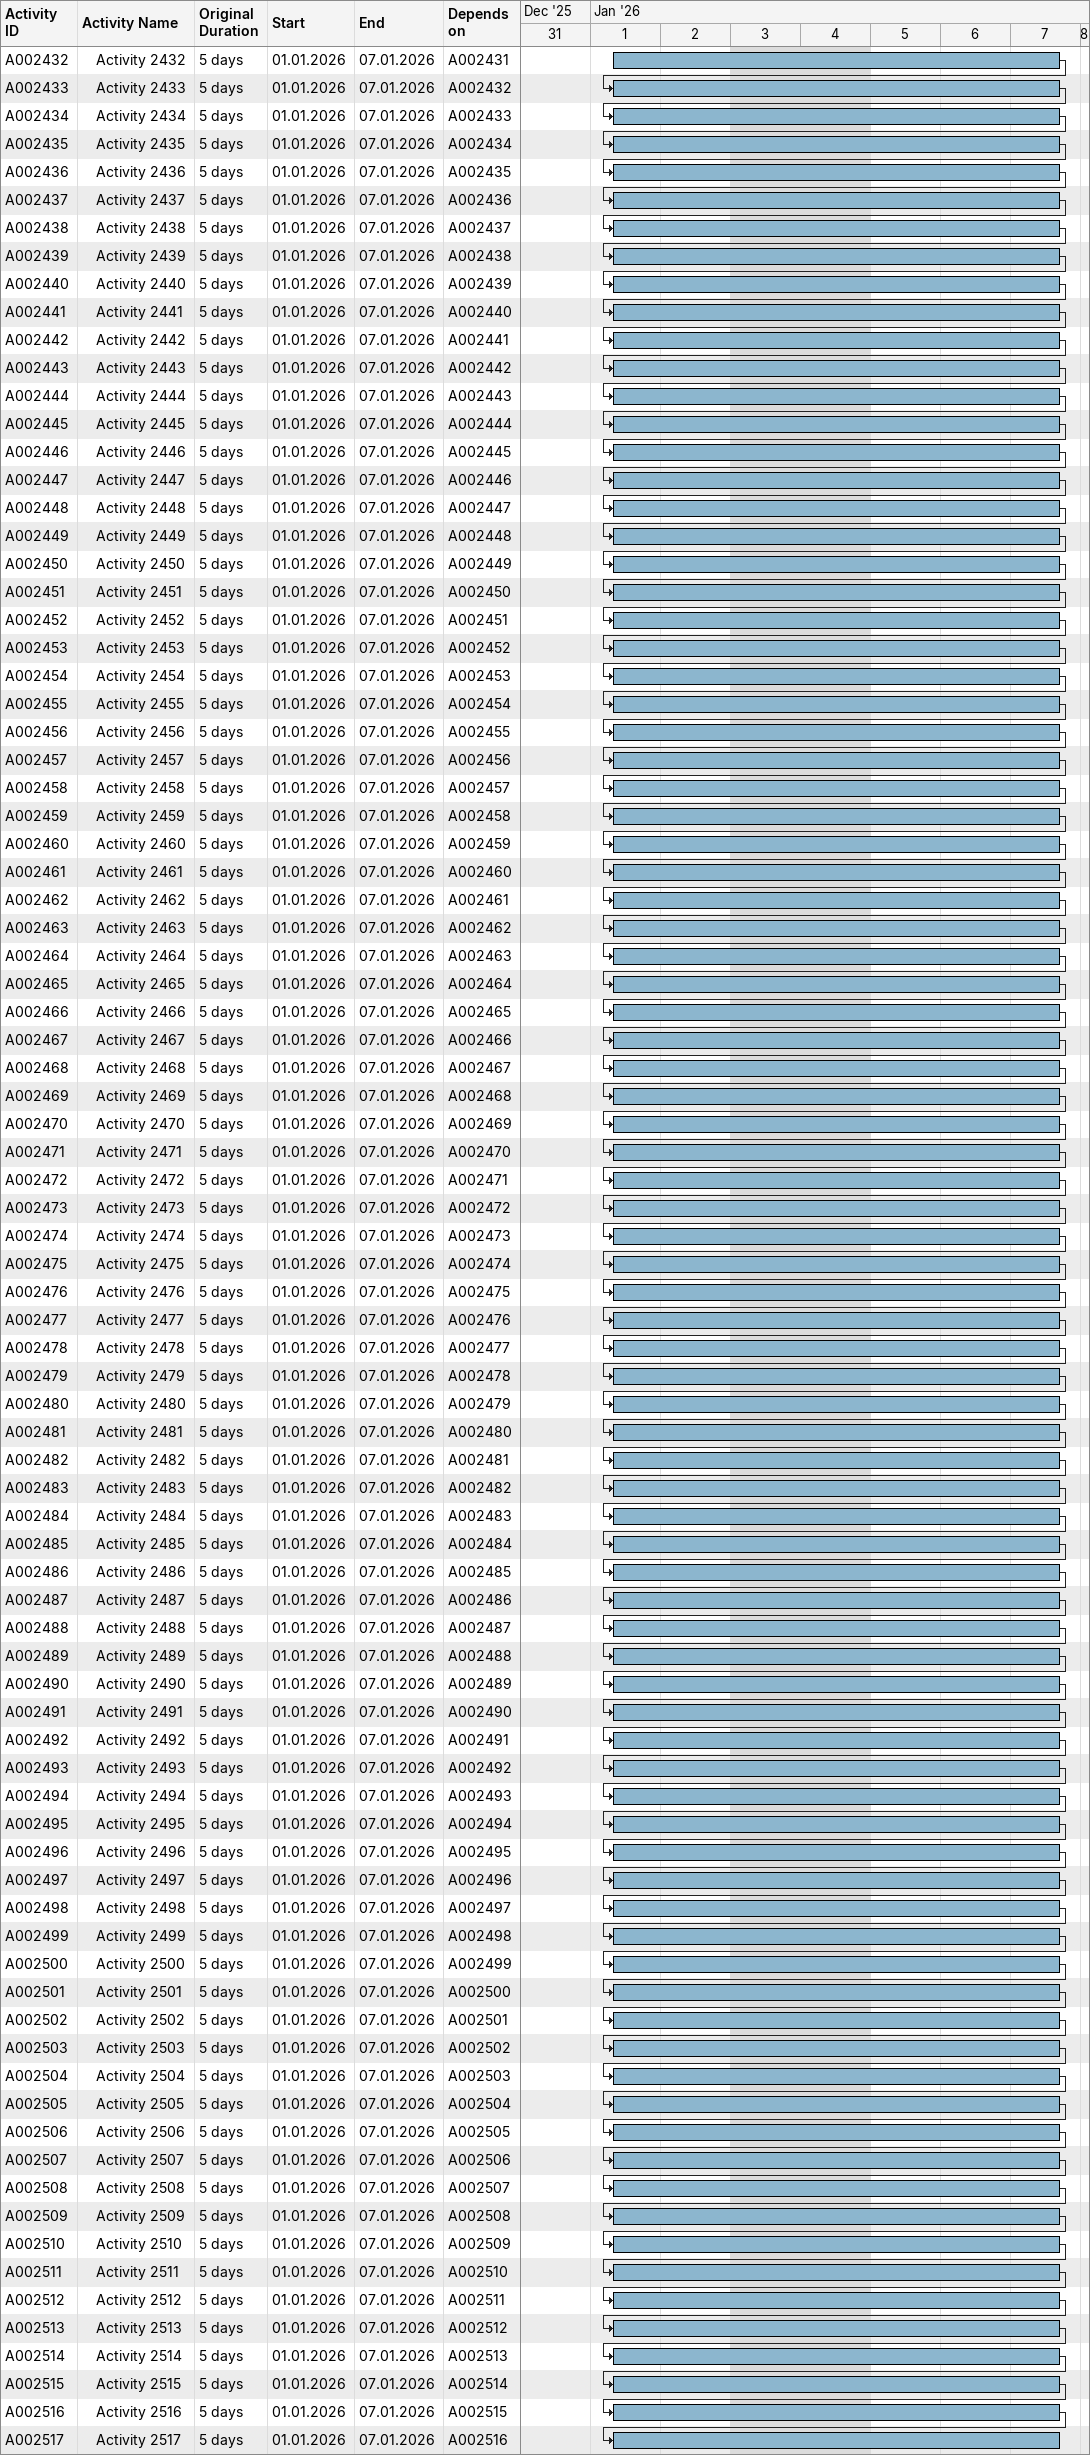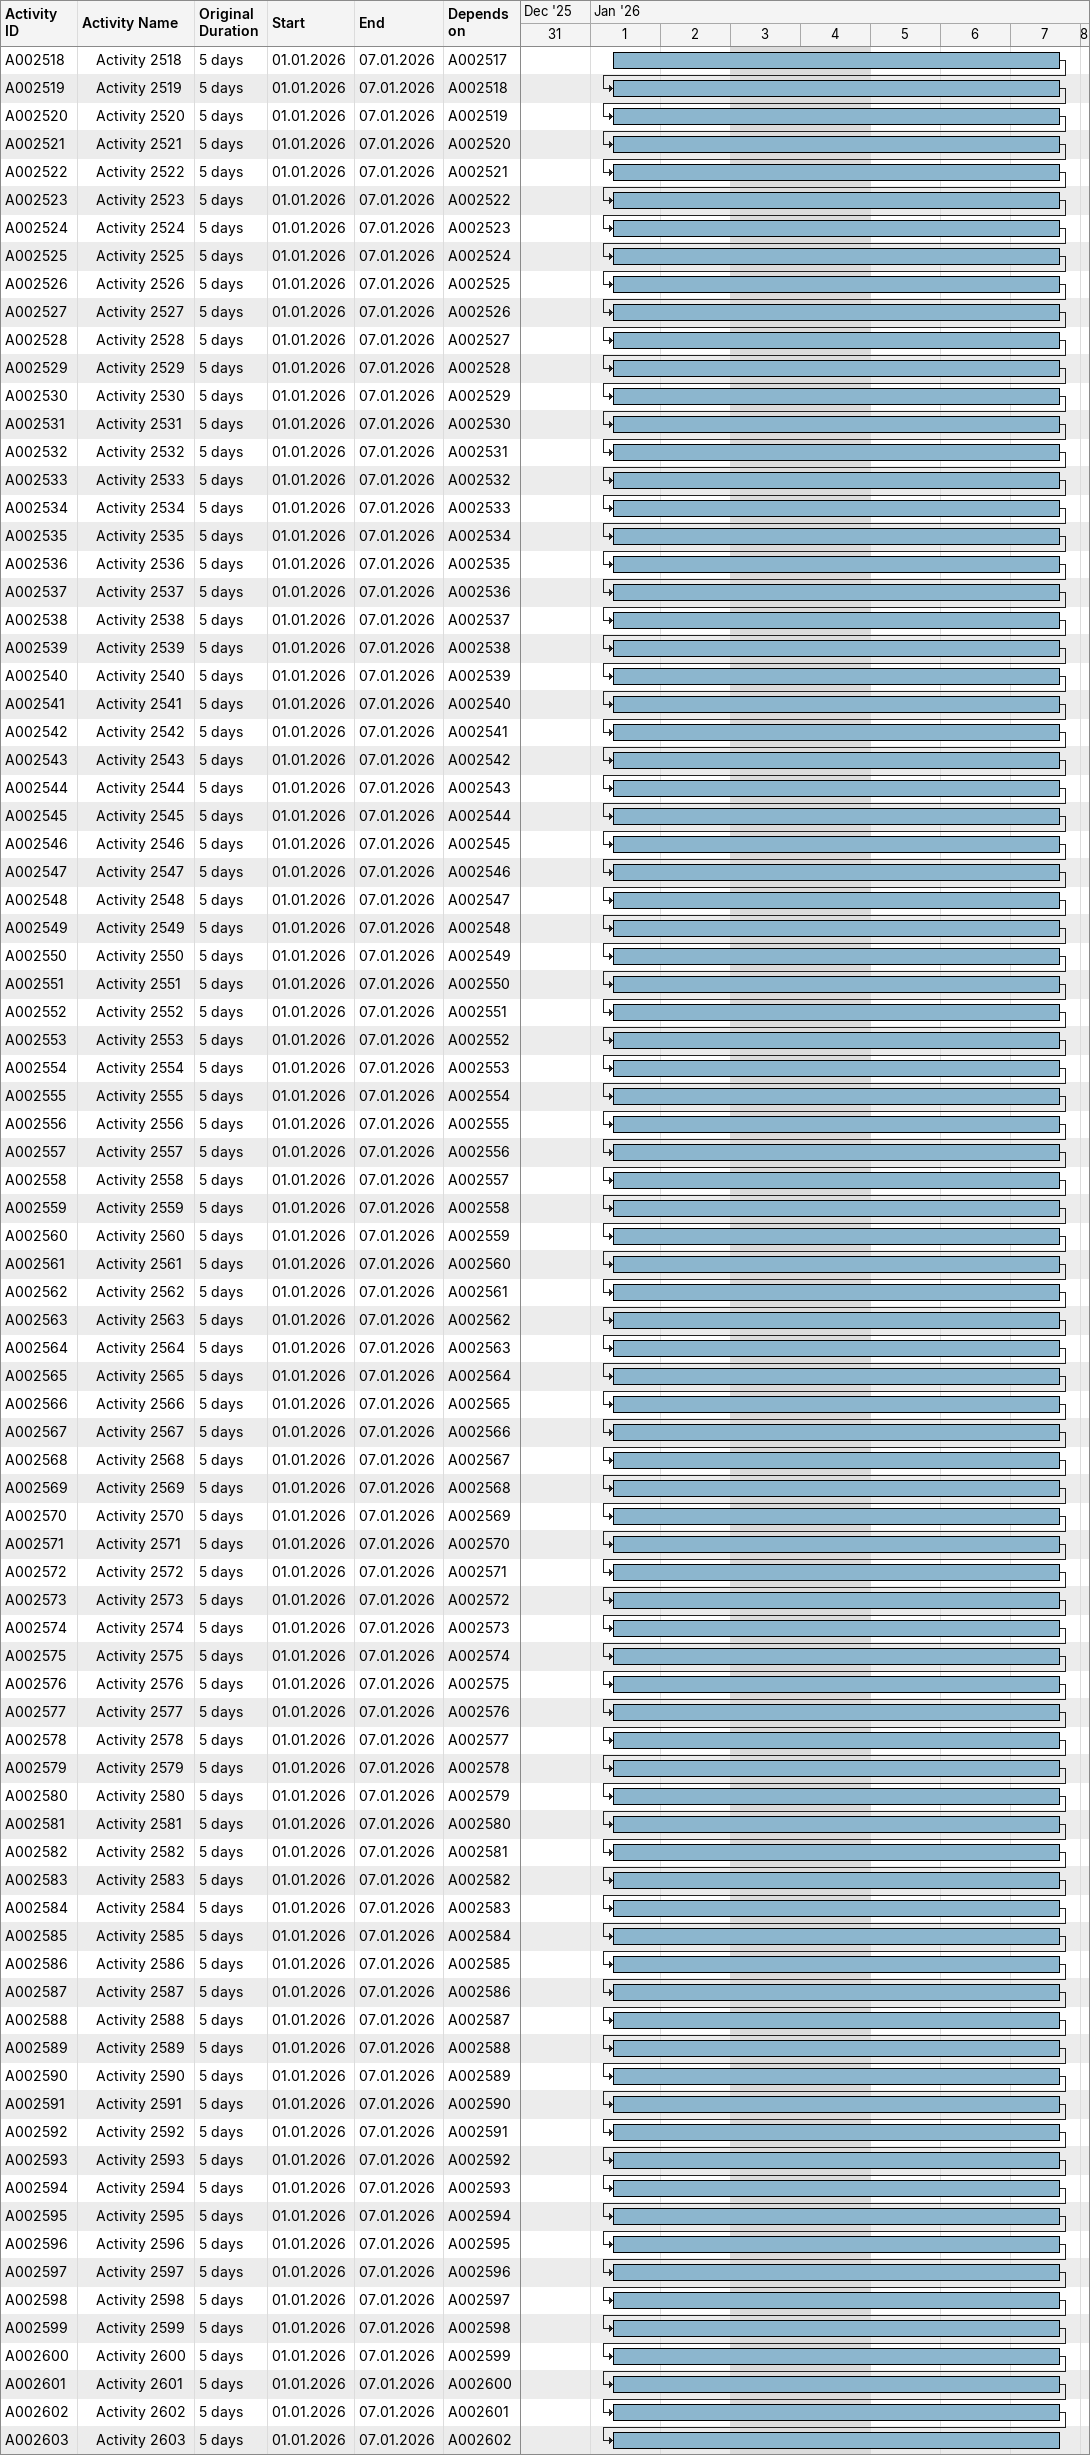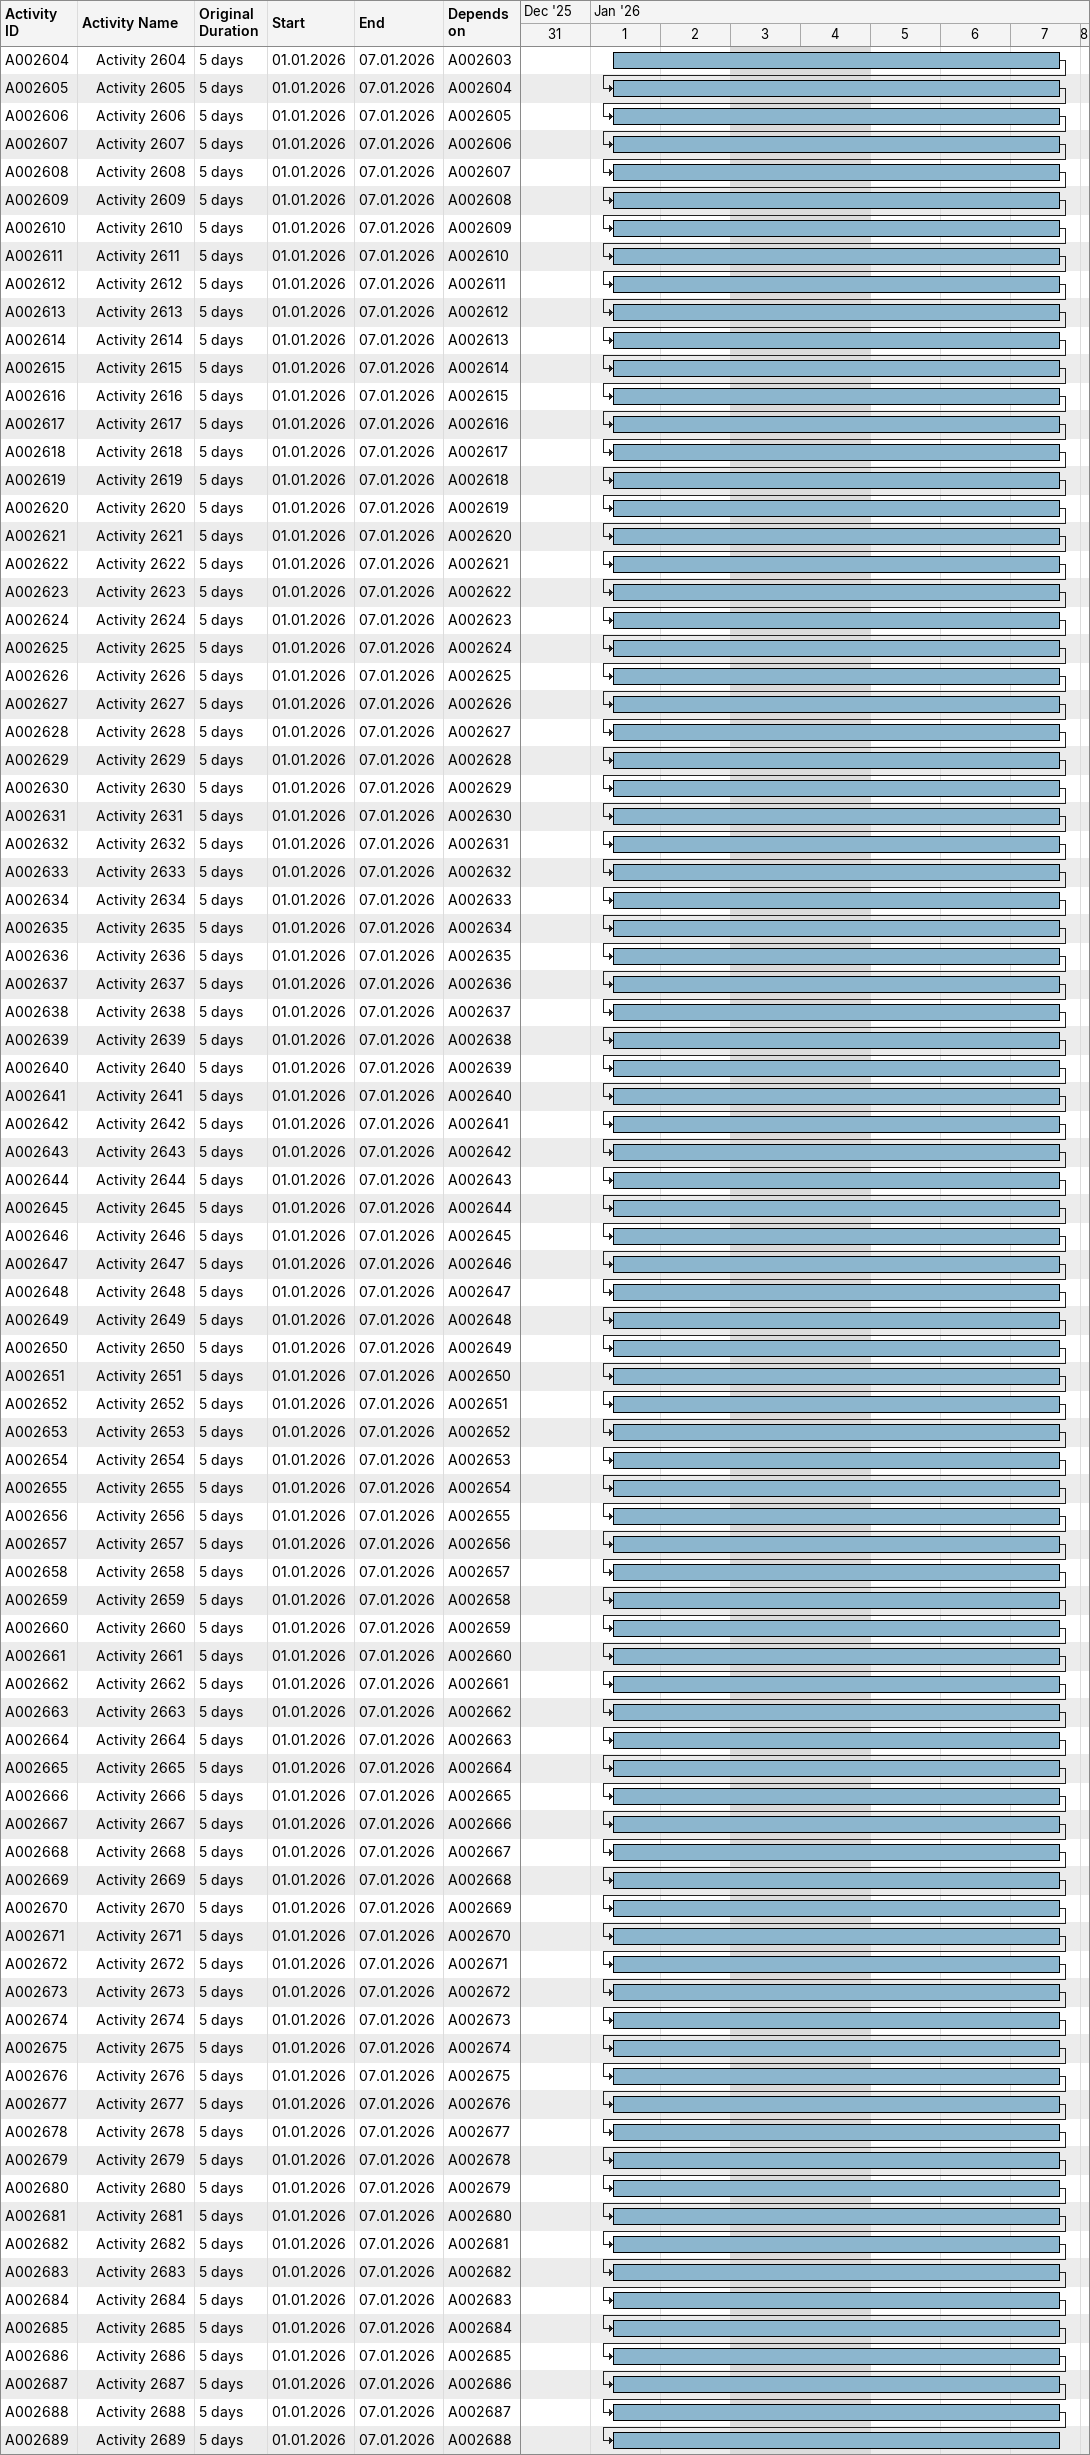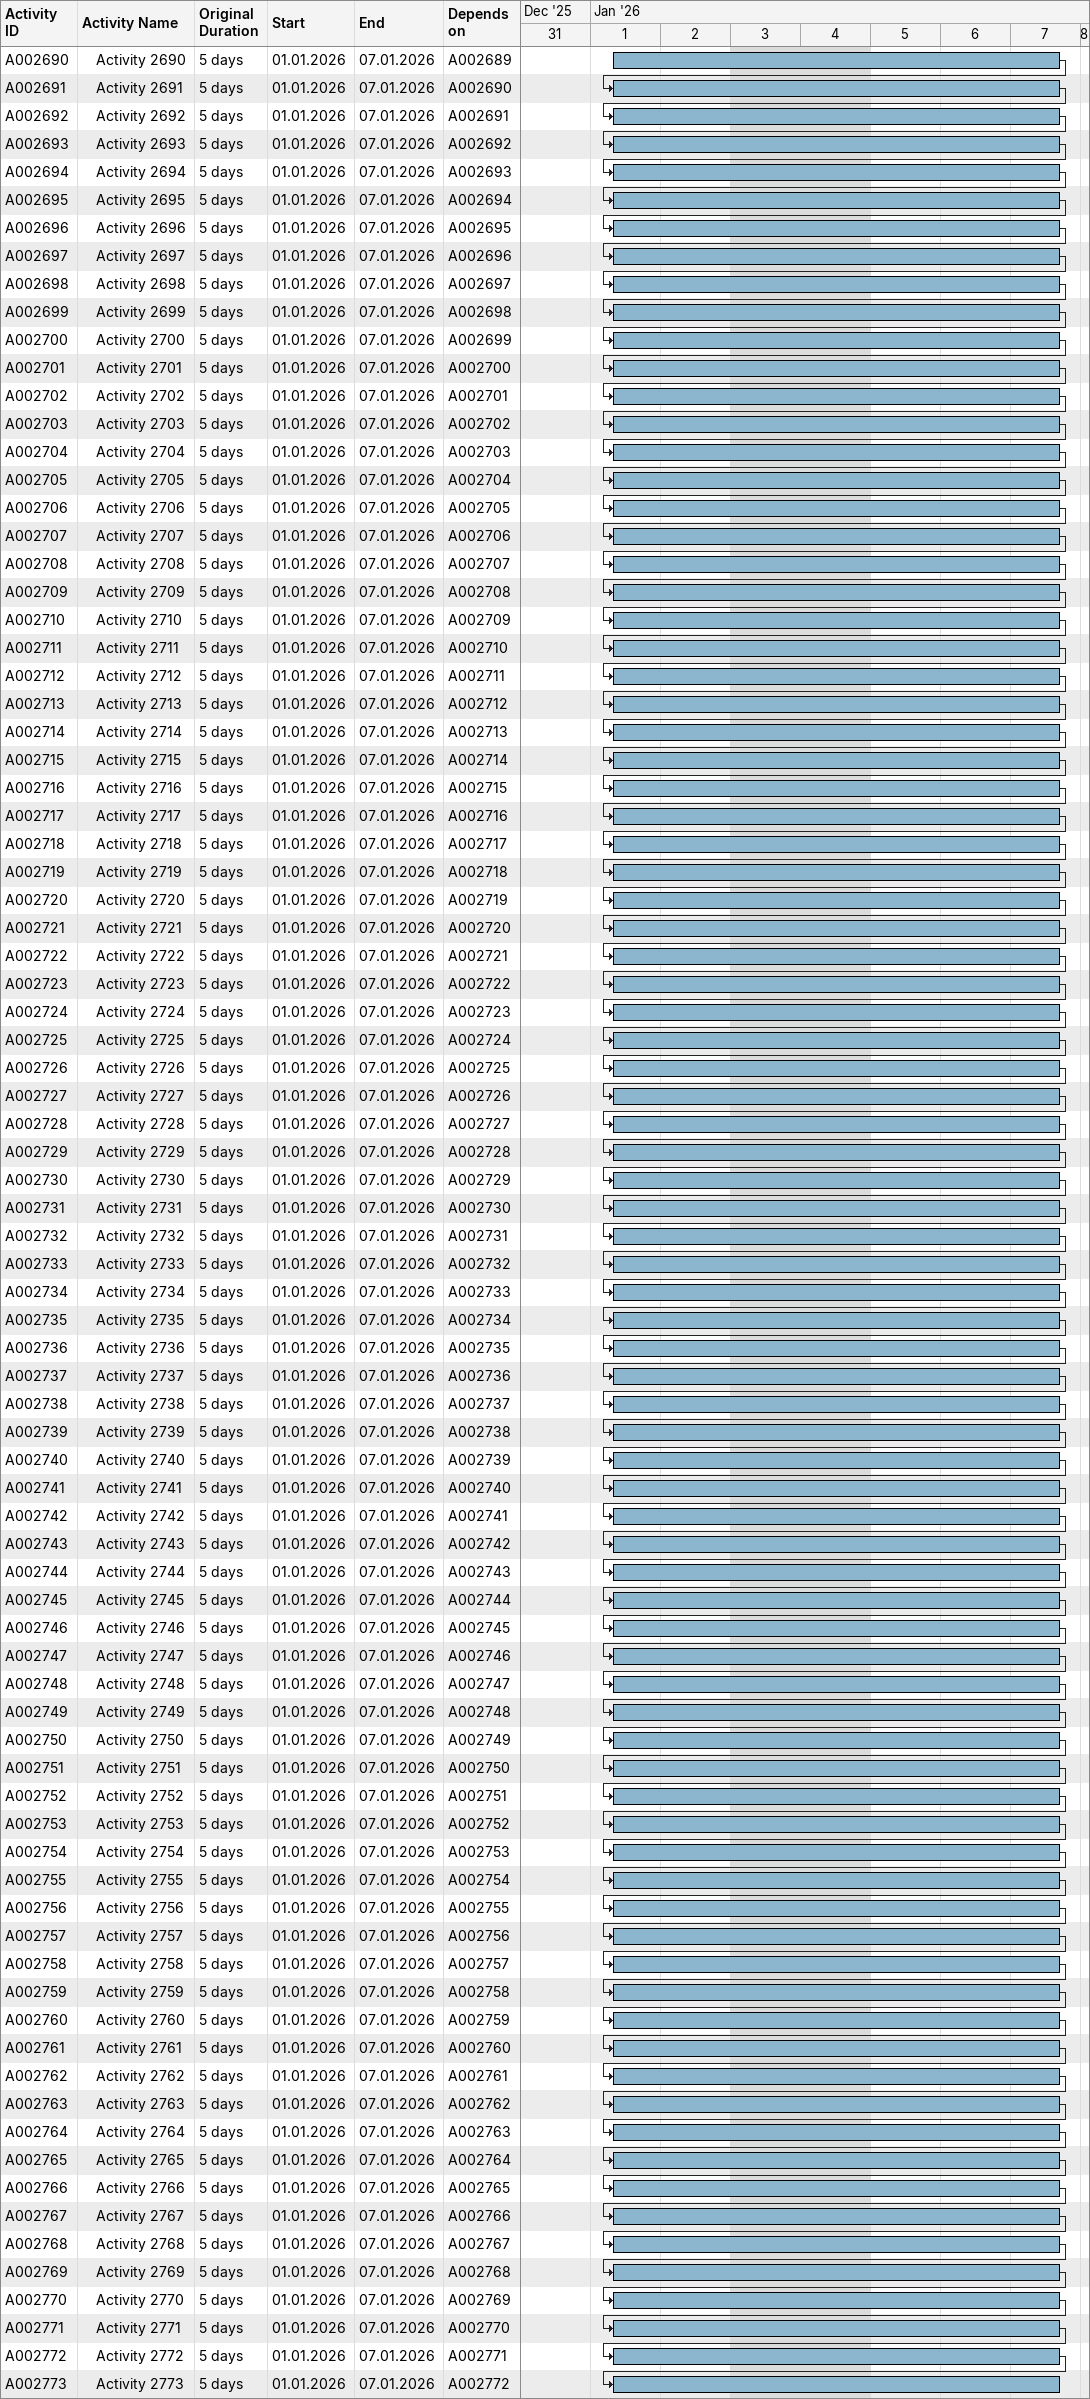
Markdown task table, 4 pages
| ID | Level | Task | Original duration | Start | Finish | Predecessors |
|---|---|---|---|---|---|---|
| A002432 | 2 | Activity 2432 | 5d | 2026-01-01 | 2026-01-07 | A002431 |
| A002433 | 2 | Activity 2433 | 5d | 2026-01-01 | 2026-01-07 | A002432 |
| A002434 | 2 | Activity 2434 | 5d | 2026-01-01 | 2026-01-07 | A002433 |
| A002435 | 2 | Activity 2435 | 5d | 2026-01-01 | 2026-01-07 | A002434 |
| A002436 | 2 | Activity 2436 | 5d | 2026-01-01 | 2026-01-07 | A002435 |
| A002437 | 2 | Activity 2437 | 5d | 2026-01-01 | 2026-01-07 | A002436 |
| A002438 | 2 | Activity 2438 | 5d | 2026-01-01 | 2026-01-07 | A002437 |
| A002439 | 2 | Activity 2439 | 5d | 2026-01-01 | 2026-01-07 | A002438 |
| A002440 | 2 | Activity 2440 | 5d | 2026-01-01 | 2026-01-07 | A002439 |
| A002441 | 2 | Activity 2441 | 5d | 2026-01-01 | 2026-01-07 | A002440 |
| A002442 | 2 | Activity 2442 | 5d | 2026-01-01 | 2026-01-07 | A002441 |
| A002443 | 2 | Activity 2443 | 5d | 2026-01-01 | 2026-01-07 | A002442 |
| A002444 | 2 | Activity 2444 | 5d | 2026-01-01 | 2026-01-07 | A002443 |
| A002445 | 2 | Activity 2445 | 5d | 2026-01-01 | 2026-01-07 | A002444 |
| A002446 | 2 | Activity 2446 | 5d | 2026-01-01 | 2026-01-07 | A002445 |
| A002447 | 2 | Activity 2447 | 5d | 2026-01-01 | 2026-01-07 | A002446 |
| A002448 | 2 | Activity 2448 | 5d | 2026-01-01 | 2026-01-07 | A002447 |
| A002449 | 2 | Activity 2449 | 5d | 2026-01-01 | 2026-01-07 | A002448 |
| A002450 | 2 | Activity 2450 | 5d | 2026-01-01 | 2026-01-07 | A002449 |
| A002451 | 2 | Activity 2451 | 5d | 2026-01-01 | 2026-01-07 | A002450 |
| A002452 | 2 | Activity 2452 | 5d | 2026-01-01 | 2026-01-07 | A002451 |
| A002453 | 2 | Activity 2453 | 5d | 2026-01-01 | 2026-01-07 | A002452 |
| A002454 | 2 | Activity 2454 | 5d | 2026-01-01 | 2026-01-07 | A002453 |
| A002455 | 2 | Activity 2455 | 5d | 2026-01-01 | 2026-01-07 | A002454 |
| A002456 | 2 | Activity 2456 | 5d | 2026-01-01 | 2026-01-07 | A002455 |
| A002457 | 2 | Activity 2457 | 5d | 2026-01-01 | 2026-01-07 | A002456 |
| A002458 | 2 | Activity 2458 | 5d | 2026-01-01 | 2026-01-07 | A002457 |
| A002459 | 2 | Activity 2459 | 5d | 2026-01-01 | 2026-01-07 | A002458 |
| A002460 | 2 | Activity 2460 | 5d | 2026-01-01 | 2026-01-07 | A002459 |
| A002461 | 2 | Activity 2461 | 5d | 2026-01-01 | 2026-01-07 | A002460 |
| A002462 | 2 | Activity 2462 | 5d | 2026-01-01 | 2026-01-07 | A002461 |
| A002463 | 2 | Activity 2463 | 5d | 2026-01-01 | 2026-01-07 | A002462 |
| A002464 | 2 | Activity 2464 | 5d | 2026-01-01 | 2026-01-07 | A002463 |
| A002465 | 2 | Activity 2465 | 5d | 2026-01-01 | 2026-01-07 | A002464 |
| A002466 | 2 | Activity 2466 | 5d | 2026-01-01 | 2026-01-07 | A002465 |
| A002467 | 2 | Activity 2467 | 5d | 2026-01-01 | 2026-01-07 | A002466 |
| A002468 | 2 | Activity 2468 | 5d | 2026-01-01 | 2026-01-07 | A002467 |
| A002469 | 2 | Activity 2469 | 5d | 2026-01-01 | 2026-01-07 | A002468 |
| A002470 | 2 | Activity 2470 | 5d | 2026-01-01 | 2026-01-07 | A002469 |
| A002471 | 2 | Activity 2471 | 5d | 2026-01-01 | 2026-01-07 | A002470 |
| A002472 | 2 | Activity 2472 | 5d | 2026-01-01 | 2026-01-07 | A002471 |
| A002473 | 2 | Activity 2473 | 5d | 2026-01-01 | 2026-01-07 | A002472 |
| A002474 | 2 | Activity 2474 | 5d | 2026-01-01 | 2026-01-07 | A002473 |
| A002475 | 2 | Activity 2475 | 5d | 2026-01-01 | 2026-01-07 | A002474 |
| A002476 | 2 | Activity 2476 | 5d | 2026-01-01 | 2026-01-07 | A002475 |
| A002477 | 2 | Activity 2477 | 5d | 2026-01-01 | 2026-01-07 | A002476 |
| A002478 | 2 | Activity 2478 | 5d | 2026-01-01 | 2026-01-07 | A002477 |
| A002479 | 2 | Activity 2479 | 5d | 2026-01-01 | 2026-01-07 | A002478 |
| A002480 | 2 | Activity 2480 | 5d | 2026-01-01 | 2026-01-07 | A002479 |
| A002481 | 2 | Activity 2481 | 5d | 2026-01-01 | 2026-01-07 | A002480 |
| A002482 | 2 | Activity 2482 | 5d | 2026-01-01 | 2026-01-07 | A002481 |
| A002483 | 2 | Activity 2483 | 5d | 2026-01-01 | 2026-01-07 | A002482 |
| A002484 | 2 | Activity 2484 | 5d | 2026-01-01 | 2026-01-07 | A002483 |
| A002485 | 2 | Activity 2485 | 5d | 2026-01-01 | 2026-01-07 | A002484 |
| A002486 | 2 | Activity 2486 | 5d | 2026-01-01 | 2026-01-07 | A002485 |
| A002487 | 2 | Activity 2487 | 5d | 2026-01-01 | 2026-01-07 | A002486 |
| A002488 | 2 | Activity 2488 | 5d | 2026-01-01 | 2026-01-07 | A002487 |
| A002489 | 2 | Activity 2489 | 5d | 2026-01-01 | 2026-01-07 | A002488 |
| A002490 | 2 | Activity 2490 | 5d | 2026-01-01 | 2026-01-07 | A002489 |
| A002491 | 2 | Activity 2491 | 5d | 2026-01-01 | 2026-01-07 | A002490 |
| A002492 | 2 | Activity 2492 | 5d | 2026-01-01 | 2026-01-07 | A002491 |
| A002493 | 2 | Activity 2493 | 5d | 2026-01-01 | 2026-01-07 | A002492 |
| A002494 | 2 | Activity 2494 | 5d | 2026-01-01 | 2026-01-07 | A002493 |
| A002495 | 2 | Activity 2495 | 5d | 2026-01-01 | 2026-01-07 | A002494 |
| A002496 | 2 | Activity 2496 | 5d | 2026-01-01 | 2026-01-07 | A002495 |
| A002497 | 2 | Activity 2497 | 5d | 2026-01-01 | 2026-01-07 | A002496 |
| A002498 | 2 | Activity 2498 | 5d | 2026-01-01 | 2026-01-07 | A002497 |
| A002499 | 2 | Activity 2499 | 5d | 2026-01-01 | 2026-01-07 | A002498 |
| A002500 | 2 | Activity 2500 | 5d | 2026-01-01 | 2026-01-07 | A002499 |
| A002501 | 2 | Activity 2501 | 5d | 2026-01-01 | 2026-01-07 | A002500 |
| A002502 | 2 | Activity 2502 | 5d | 2026-01-01 | 2026-01-07 | A002501 |
| A002503 | 2 | Activity 2503 | 5d | 2026-01-01 | 2026-01-07 | A002502 |
| A002504 | 2 | Activity 2504 | 5d | 2026-01-01 | 2026-01-07 | A002503 |
| A002505 | 2 | Activity 2505 | 5d | 2026-01-01 | 2026-01-07 | A002504 |
| A002506 | 2 | Activity 2506 | 5d | 2026-01-01 | 2026-01-07 | A002505 |
| A002507 | 2 | Activity 2507 | 5d | 2026-01-01 | 2026-01-07 | A002506 |
| A002508 | 2 | Activity 2508 | 5d | 2026-01-01 | 2026-01-07 | A002507 |
| A002509 | 2 | Activity 2509 | 5d | 2026-01-01 | 2026-01-07 | A002508 |
| A002510 | 2 | Activity 2510 | 5d | 2026-01-01 | 2026-01-07 | A002509 |
| A002511 | 2 | Activity 2511 | 5d | 2026-01-01 | 2026-01-07 | A002510 |
| A002512 | 2 | Activity 2512 | 5d | 2026-01-01 | 2026-01-07 | A002511 |
| A002513 | 2 | Activity 2513 | 5d | 2026-01-01 | 2026-01-07 | A002512 |
| A002514 | 2 | Activity 2514 | 5d | 2026-01-01 | 2026-01-07 | A002513 |
| A002515 | 2 | Activity 2515 | 5d | 2026-01-01 | 2026-01-07 | A002514 |
| A002516 | 2 | Activity 2516 | 5d | 2026-01-01 | 2026-01-07 | A002515 |
| A002517 | 2 | Activity 2517 | 5d | 2026-01-01 | 2026-01-07 | A002516 |
| A002518 | 2 | Activity 2518 | 5d | 2026-01-01 | 2026-01-07 | A002517 |
| A002519 | 2 | Activity 2519 | 5d | 2026-01-01 | 2026-01-07 | A002518 |
| A002520 | 2 | Activity 2520 | 5d | 2026-01-01 | 2026-01-07 | A002519 |
| A002521 | 2 | Activity 2521 | 5d | 2026-01-01 | 2026-01-07 | A002520 |
| A002522 | 2 | Activity 2522 | 5d | 2026-01-01 | 2026-01-07 | A002521 |
| A002523 | 2 | Activity 2523 | 5d | 2026-01-01 | 2026-01-07 | A002522 |
| A002524 | 2 | Activity 2524 | 5d | 2026-01-01 | 2026-01-07 | A002523 |
| A002525 | 2 | Activity 2525 | 5d | 2026-01-01 | 2026-01-07 | A002524 |
| A002526 | 2 | Activity 2526 | 5d | 2026-01-01 | 2026-01-07 | A002525 |
| A002527 | 2 | Activity 2527 | 5d | 2026-01-01 | 2026-01-07 | A002526 |
| A002528 | 2 | Activity 2528 | 5d | 2026-01-01 | 2026-01-07 | A002527 |
| A002529 | 2 | Activity 2529 | 5d | 2026-01-01 | 2026-01-07 | A002528 |
| A002530 | 2 | Activity 2530 | 5d | 2026-01-01 | 2026-01-07 | A002529 |
| A002531 | 2 | Activity 2531 | 5d | 2026-01-01 | 2026-01-07 | A002530 |
| A002532 | 2 | Activity 2532 | 5d | 2026-01-01 | 2026-01-07 | A002531 |
| A002533 | 2 | Activity 2533 | 5d | 2026-01-01 | 2026-01-07 | A002532 |
| A002534 | 2 | Activity 2534 | 5d | 2026-01-01 | 2026-01-07 | A002533 |
| A002535 | 2 | Activity 2535 | 5d | 2026-01-01 | 2026-01-07 | A002534 |
| A002536 | 2 | Activity 2536 | 5d | 2026-01-01 | 2026-01-07 | A002535 |
| A002537 | 2 | Activity 2537 | 5d | 2026-01-01 | 2026-01-07 | A002536 |
| A002538 | 2 | Activity 2538 | 5d | 2026-01-01 | 2026-01-07 | A002537 |
| A002539 | 2 | Activity 2539 | 5d | 2026-01-01 | 2026-01-07 | A002538 |
| A002540 | 2 | Activity 2540 | 5d | 2026-01-01 | 2026-01-07 | A002539 |
| A002541 | 2 | Activity 2541 | 5d | 2026-01-01 | 2026-01-07 | A002540 |
| A002542 | 2 | Activity 2542 | 5d | 2026-01-01 | 2026-01-07 | A002541 |
| A002543 | 2 | Activity 2543 | 5d | 2026-01-01 | 2026-01-07 | A002542 |
| A002544 | 2 | Activity 2544 | 5d | 2026-01-01 | 2026-01-07 | A002543 |
| A002545 | 2 | Activity 2545 | 5d | 2026-01-01 | 2026-01-07 | A002544 |
| A002546 | 2 | Activity 2546 | 5d | 2026-01-01 | 2026-01-07 | A002545 |
| A002547 | 2 | Activity 2547 | 5d | 2026-01-01 | 2026-01-07 | A002546 |
| A002548 | 2 | Activity 2548 | 5d | 2026-01-01 | 2026-01-07 | A002547 |
| A002549 | 2 | Activity 2549 | 5d | 2026-01-01 | 2026-01-07 | A002548 |
| A002550 | 2 | Activity 2550 | 5d | 2026-01-01 | 2026-01-07 | A002549 |
| A002551 | 2 | Activity 2551 | 5d | 2026-01-01 | 2026-01-07 | A002550 |
| A002552 | 2 | Activity 2552 | 5d | 2026-01-01 | 2026-01-07 | A002551 |
| A002553 | 2 | Activity 2553 | 5d | 2026-01-01 | 2026-01-07 | A002552 |
| A002554 | 2 | Activity 2554 | 5d | 2026-01-01 | 2026-01-07 | A002553 |
| A002555 | 2 | Activity 2555 | 5d | 2026-01-01 | 2026-01-07 | A002554 |
| A002556 | 2 | Activity 2556 | 5d | 2026-01-01 | 2026-01-07 | A002555 |
| A002557 | 2 | Activity 2557 | 5d | 2026-01-01 | 2026-01-07 | A002556 |
| A002558 | 2 | Activity 2558 | 5d | 2026-01-01 | 2026-01-07 | A002557 |
| A002559 | 2 | Activity 2559 | 5d | 2026-01-01 | 2026-01-07 | A002558 |
| A002560 | 2 | Activity 2560 | 5d | 2026-01-01 | 2026-01-07 | A002559 |
| A002561 | 2 | Activity 2561 | 5d | 2026-01-01 | 2026-01-07 | A002560 |
| A002562 | 2 | Activity 2562 | 5d | 2026-01-01 | 2026-01-07 | A002561 |
| A002563 | 2 | Activity 2563 | 5d | 2026-01-01 | 2026-01-07 | A002562 |
| A002564 | 2 | Activity 2564 | 5d | 2026-01-01 | 2026-01-07 | A002563 |
| A002565 | 2 | Activity 2565 | 5d | 2026-01-01 | 2026-01-07 | A002564 |
| A002566 | 2 | Activity 2566 | 5d | 2026-01-01 | 2026-01-07 | A002565 |
| A002567 | 2 | Activity 2567 | 5d | 2026-01-01 | 2026-01-07 | A002566 |
| A002568 | 2 | Activity 2568 | 5d | 2026-01-01 | 2026-01-07 | A002567 |
| A002569 | 2 | Activity 2569 | 5d | 2026-01-01 | 2026-01-07 | A002568 |
| A002570 | 2 | Activity 2570 | 5d | 2026-01-01 | 2026-01-07 | A002569 |
| A002571 | 2 | Activity 2571 | 5d | 2026-01-01 | 2026-01-07 | A002570 |
| A002572 | 2 | Activity 2572 | 5d | 2026-01-01 | 2026-01-07 | A002571 |
| A002573 | 2 | Activity 2573 | 5d | 2026-01-01 | 2026-01-07 | A002572 |
| A002574 | 2 | Activity 2574 | 5d | 2026-01-01 | 2026-01-07 | A002573 |
| A002575 | 2 | Activity 2575 | 5d | 2026-01-01 | 2026-01-07 | A002574 |
| A002576 | 2 | Activity 2576 | 5d | 2026-01-01 | 2026-01-07 | A002575 |
| A002577 | 2 | Activity 2577 | 5d | 2026-01-01 | 2026-01-07 | A002576 |
| A002578 | 2 | Activity 2578 | 5d | 2026-01-01 | 2026-01-07 | A002577 |
| A002579 | 2 | Activity 2579 | 5d | 2026-01-01 | 2026-01-07 | A002578 |
| A002580 | 2 | Activity 2580 | 5d | 2026-01-01 | 2026-01-07 | A002579 |
| A002581 | 2 | Activity 2581 | 5d | 2026-01-01 | 2026-01-07 | A002580 |
| A002582 | 2 | Activity 2582 | 5d | 2026-01-01 | 2026-01-07 | A002581 |
| A002583 | 2 | Activity 2583 | 5d | 2026-01-01 | 2026-01-07 | A002582 |
| A002584 | 2 | Activity 2584 | 5d | 2026-01-01 | 2026-01-07 | A002583 |
| A002585 | 2 | Activity 2585 | 5d | 2026-01-01 | 2026-01-07 | A002584 |
| A002586 | 2 | Activity 2586 | 5d | 2026-01-01 | 2026-01-07 | A002585 |
| A002587 | 2 | Activity 2587 | 5d | 2026-01-01 | 2026-01-07 | A002586 |
| A002588 | 2 | Activity 2588 | 5d | 2026-01-01 | 2026-01-07 | A002587 |
| A002589 | 2 | Activity 2589 | 5d | 2026-01-01 | 2026-01-07 | A002588 |
| A002590 | 2 | Activity 2590 | 5d | 2026-01-01 | 2026-01-07 | A002589 |
| A002591 | 2 | Activity 2591 | 5d | 2026-01-01 | 2026-01-07 | A002590 |
| A002592 | 2 | Activity 2592 | 5d | 2026-01-01 | 2026-01-07 | A002591 |
| A002593 | 2 | Activity 2593 | 5d | 2026-01-01 | 2026-01-07 | A002592 |
| A002594 | 2 | Activity 2594 | 5d | 2026-01-01 | 2026-01-07 | A002593 |
| A002595 | 2 | Activity 2595 | 5d | 2026-01-01 | 2026-01-07 | A002594 |
| A002596 | 2 | Activity 2596 | 5d | 2026-01-01 | 2026-01-07 | A002595 |
| A002597 | 2 | Activity 2597 | 5d | 2026-01-01 | 2026-01-07 | A002596 |
| A002598 | 2 | Activity 2598 | 5d | 2026-01-01 | 2026-01-07 | A002597 |
| A002599 | 2 | Activity 2599 | 5d | 2026-01-01 | 2026-01-07 | A002598 |
| A002600 | 2 | Activity 2600 | 5d | 2026-01-01 | 2026-01-07 | A002599 |
| A002601 | 2 | Activity 2601 | 5d | 2026-01-01 | 2026-01-07 | A002600 |
| A002602 | 2 | Activity 2602 | 5d | 2026-01-01 | 2026-01-07 | A002601 |
| A002603 | 2 | Activity 2603 | 5d | 2026-01-01 | 2026-01-07 | A002602 |
| A002604 | 2 | Activity 2604 | 5d | 2026-01-01 | 2026-01-07 | A002603 |
| A002605 | 2 | Activity 2605 | 5d | 2026-01-01 | 2026-01-07 | A002604 |
| A002606 | 2 | Activity 2606 | 5d | 2026-01-01 | 2026-01-07 | A002605 |
| A002607 | 2 | Activity 2607 | 5d | 2026-01-01 | 2026-01-07 | A002606 |
| A002608 | 2 | Activity 2608 | 5d | 2026-01-01 | 2026-01-07 | A002607 |
| A002609 | 2 | Activity 2609 | 5d | 2026-01-01 | 2026-01-07 | A002608 |
| A002610 | 2 | Activity 2610 | 5d | 2026-01-01 | 2026-01-07 | A002609 |
| A002611 | 2 | Activity 2611 | 5d | 2026-01-01 | 2026-01-07 | A002610 |
| A002612 | 2 | Activity 2612 | 5d | 2026-01-01 | 2026-01-07 | A002611 |
| A002613 | 2 | Activity 2613 | 5d | 2026-01-01 | 2026-01-07 | A002612 |
| A002614 | 2 | Activity 2614 | 5d | 2026-01-01 | 2026-01-07 | A002613 |
| A002615 | 2 | Activity 2615 | 5d | 2026-01-01 | 2026-01-07 | A002614 |
| A002616 | 2 | Activity 2616 | 5d | 2026-01-01 | 2026-01-07 | A002615 |
| A002617 | 2 | Activity 2617 | 5d | 2026-01-01 | 2026-01-07 | A002616 |
| A002618 | 2 | Activity 2618 | 5d | 2026-01-01 | 2026-01-07 | A002617 |
| A002619 | 2 | Activity 2619 | 5d | 2026-01-01 | 2026-01-07 | A002618 |
| A002620 | 2 | Activity 2620 | 5d | 2026-01-01 | 2026-01-07 | A002619 |
| A002621 | 2 | Activity 2621 | 5d | 2026-01-01 | 2026-01-07 | A002620 |
| A002622 | 2 | Activity 2622 | 5d | 2026-01-01 | 2026-01-07 | A002621 |
| A002623 | 2 | Activity 2623 | 5d | 2026-01-01 | 2026-01-07 | A002622 |
| A002624 | 2 | Activity 2624 | 5d | 2026-01-01 | 2026-01-07 | A002623 |
| A002625 | 2 | Activity 2625 | 5d | 2026-01-01 | 2026-01-07 | A002624 |
| A002626 | 2 | Activity 2626 | 5d | 2026-01-01 | 2026-01-07 | A002625 |
| A002627 | 2 | Activity 2627 | 5d | 2026-01-01 | 2026-01-07 | A002626 |
| A002628 | 2 | Activity 2628 | 5d | 2026-01-01 | 2026-01-07 | A002627 |
| A002629 | 2 | Activity 2629 | 5d | 2026-01-01 | 2026-01-07 | A002628 |
| A002630 | 2 | Activity 2630 | 5d | 2026-01-01 | 2026-01-07 | A002629 |
| A002631 | 2 | Activity 2631 | 5d | 2026-01-01 | 2026-01-07 | A002630 |
| A002632 | 2 | Activity 2632 | 5d | 2026-01-01 | 2026-01-07 | A002631 |
| A002633 | 2 | Activity 2633 | 5d | 2026-01-01 | 2026-01-07 | A002632 |
| A002634 | 2 | Activity 2634 | 5d | 2026-01-01 | 2026-01-07 | A002633 |
| A002635 | 2 | Activity 2635 | 5d | 2026-01-01 | 2026-01-07 | A002634 |
| A002636 | 2 | Activity 2636 | 5d | 2026-01-01 | 2026-01-07 | A002635 |
| A002637 | 2 | Activity 2637 | 5d | 2026-01-01 | 2026-01-07 | A002636 |
| A002638 | 2 | Activity 2638 | 5d | 2026-01-01 | 2026-01-07 | A002637 |
| A002639 | 2 | Activity 2639 | 5d | 2026-01-01 | 2026-01-07 | A002638 |
| A002640 | 2 | Activity 2640 | 5d | 2026-01-01 | 2026-01-07 | A002639 |
| A002641 | 2 | Activity 2641 | 5d | 2026-01-01 | 2026-01-07 | A002640 |
| A002642 | 2 | Activity 2642 | 5d | 2026-01-01 | 2026-01-07 | A002641 |
| A002643 | 2 | Activity 2643 | 5d | 2026-01-01 | 2026-01-07 | A002642 |
| A002644 | 2 | Activity 2644 | 5d | 2026-01-01 | 2026-01-07 | A002643 |
| A002645 | 2 | Activity 2645 | 5d | 2026-01-01 | 2026-01-07 | A002644 |
| A002646 | 2 | Activity 2646 | 5d | 2026-01-01 | 2026-01-07 | A002645 |
| A002647 | 2 | Activity 2647 | 5d | 2026-01-01 | 2026-01-07 | A002646 |
| A002648 | 2 | Activity 2648 | 5d | 2026-01-01 | 2026-01-07 | A002647 |
| A002649 | 2 | Activity 2649 | 5d | 2026-01-01 | 2026-01-07 | A002648 |
| A002650 | 2 | Activity 2650 | 5d | 2026-01-01 | 2026-01-07 | A002649 |
| A002651 | 2 | Activity 2651 | 5d | 2026-01-01 | 2026-01-07 | A002650 |
| A002652 | 2 | Activity 2652 | 5d | 2026-01-01 | 2026-01-07 | A002651 |
| A002653 | 2 | Activity 2653 | 5d | 2026-01-01 | 2026-01-07 | A002652 |
| A002654 | 2 | Activity 2654 | 5d | 2026-01-01 | 2026-01-07 | A002653 |
| A002655 | 2 | Activity 2655 | 5d | 2026-01-01 | 2026-01-07 | A002654 |
| A002656 | 2 | Activity 2656 | 5d | 2026-01-01 | 2026-01-07 | A002655 |
| A002657 | 2 | Activity 2657 | 5d | 2026-01-01 | 2026-01-07 | A002656 |
| A002658 | 2 | Activity 2658 | 5d | 2026-01-01 | 2026-01-07 | A002657 |
| A002659 | 2 | Activity 2659 | 5d | 2026-01-01 | 2026-01-07 | A002658 |
| A002660 | 2 | Activity 2660 | 5d | 2026-01-01 | 2026-01-07 | A002659 |
| A002661 | 2 | Activity 2661 | 5d | 2026-01-01 | 2026-01-07 | A002660 |
| A002662 | 2 | Activity 2662 | 5d | 2026-01-01 | 2026-01-07 | A002661 |
| A002663 | 2 | Activity 2663 | 5d | 2026-01-01 | 2026-01-07 | A002662 |
| A002664 | 2 | Activity 2664 | 5d | 2026-01-01 | 2026-01-07 | A002663 |
| A002665 | 2 | Activity 2665 | 5d | 2026-01-01 | 2026-01-07 | A002664 |
| A002666 | 2 | Activity 2666 | 5d | 2026-01-01 | 2026-01-07 | A002665 |
| A002667 | 2 | Activity 2667 | 5d | 2026-01-01 | 2026-01-07 | A002666 |
| A002668 | 2 | Activity 2668 | 5d | 2026-01-01 | 2026-01-07 | A002667 |
| A002669 | 2 | Activity 2669 | 5d | 2026-01-01 | 2026-01-07 | A002668 |
| A002670 | 2 | Activity 2670 | 5d | 2026-01-01 | 2026-01-07 | A002669 |
| A002671 | 2 | Activity 2671 | 5d | 2026-01-01 | 2026-01-07 | A002670 |
| A002672 | 2 | Activity 2672 | 5d | 2026-01-01 | 2026-01-07 | A002671 |
| A002673 | 2 | Activity 2673 | 5d | 2026-01-01 | 2026-01-07 | A002672 |
| A002674 | 2 | Activity 2674 | 5d | 2026-01-01 | 2026-01-07 | A002673 |
| A002675 | 2 | Activity 2675 | 5d | 2026-01-01 | 2026-01-07 | A002674 |
| A002676 | 2 | Activity 2676 | 5d | 2026-01-01 | 2026-01-07 | A002675 |
| A002677 | 2 | Activity 2677 | 5d | 2026-01-01 | 2026-01-07 | A002676 |
| A002678 | 2 | Activity 2678 | 5d | 2026-01-01 | 2026-01-07 | A002677 |
| A002679 | 2 | Activity 2679 | 5d | 2026-01-01 | 2026-01-07 | A002678 |
| A002680 | 2 | Activity 2680 | 5d | 2026-01-01 | 2026-01-07 | A002679 |
| A002681 | 2 | Activity 2681 | 5d | 2026-01-01 | 2026-01-07 | A002680 |
| A002682 | 2 | Activity 2682 | 5d | 2026-01-01 | 2026-01-07 | A002681 |
| A002683 | 2 | Activity 2683 | 5d | 2026-01-01 | 2026-01-07 | A002682 |
| A002684 | 2 | Activity 2684 | 5d | 2026-01-01 | 2026-01-07 | A002683 |
| A002685 | 2 | Activity 2685 | 5d | 2026-01-01 | 2026-01-07 | A002684 |
| A002686 | 2 | Activity 2686 | 5d | 2026-01-01 | 2026-01-07 | A002685 |
| A002687 | 2 | Activity 2687 | 5d | 2026-01-01 | 2026-01-07 | A002686 |
| A002688 | 2 | Activity 2688 | 5d | 2026-01-01 | 2026-01-07 | A002687 |
| A002689 | 2 | Activity 2689 | 5d | 2026-01-01 | 2026-01-07 | A002688 |
| A002690 | 2 | Activity 2690 | 5d | 2026-01-01 | 2026-01-07 | A002689 |
| A002691 | 2 | Activity 2691 | 5d | 2026-01-01 | 2026-01-07 | A002690 |
| A002692 | 2 | Activity 2692 | 5d | 2026-01-01 | 2026-01-07 | A002691 |
| A002693 | 2 | Activity 2693 | 5d | 2026-01-01 | 2026-01-07 | A002692 |
| A002694 | 2 | Activity 2694 | 5d | 2026-01-01 | 2026-01-07 | A002693 |
| A002695 | 2 | Activity 2695 | 5d | 2026-01-01 | 2026-01-07 | A002694 |
| A002696 | 2 | Activity 2696 | 5d | 2026-01-01 | 2026-01-07 | A002695 |
| A002697 | 2 | Activity 2697 | 5d | 2026-01-01 | 2026-01-07 | A002696 |
| A002698 | 2 | Activity 2698 | 5d | 2026-01-01 | 2026-01-07 | A002697 |
| A002699 | 2 | Activity 2699 | 5d | 2026-01-01 | 2026-01-07 | A002698 |
| A002700 | 2 | Activity 2700 | 5d | 2026-01-01 | 2026-01-07 | A002699 |
| A002701 | 2 | Activity 2701 | 5d | 2026-01-01 | 2026-01-07 | A002700 |
| A002702 | 2 | Activity 2702 | 5d | 2026-01-01 | 2026-01-07 | A002701 |
| A002703 | 2 | Activity 2703 | 5d | 2026-01-01 | 2026-01-07 | A002702 |
| A002704 | 2 | Activity 2704 | 5d | 2026-01-01 | 2026-01-07 | A002703 |
| A002705 | 2 | Activity 2705 | 5d | 2026-01-01 | 2026-01-07 | A002704 |
| A002706 | 2 | Activity 2706 | 5d | 2026-01-01 | 2026-01-07 | A002705 |
| A002707 | 2 | Activity 2707 | 5d | 2026-01-01 | 2026-01-07 | A002706 |
| A002708 | 2 | Activity 2708 | 5d | 2026-01-01 | 2026-01-07 | A002707 |
| A002709 | 2 | Activity 2709 | 5d | 2026-01-01 | 2026-01-07 | A002708 |
| A002710 | 2 | Activity 2710 | 5d | 2026-01-01 | 2026-01-07 | A002709 |
| A002711 | 2 | Activity 2711 | 5d | 2026-01-01 | 2026-01-07 | A002710 |
| A002712 | 2 | Activity 2712 | 5d | 2026-01-01 | 2026-01-07 | A002711 |
| A002713 | 2 | Activity 2713 | 5d | 2026-01-01 | 2026-01-07 | A002712 |
| A002714 | 2 | Activity 2714 | 5d | 2026-01-01 | 2026-01-07 | A002713 |
| A002715 | 2 | Activity 2715 | 5d | 2026-01-01 | 2026-01-07 | A002714 |
| A002716 | 2 | Activity 2716 | 5d | 2026-01-01 | 2026-01-07 | A002715 |
| A002717 | 2 | Activity 2717 | 5d | 2026-01-01 | 2026-01-07 | A002716 |
| A002718 | 2 | Activity 2718 | 5d | 2026-01-01 | 2026-01-07 | A002717 |
| A002719 | 2 | Activity 2719 | 5d | 2026-01-01 | 2026-01-07 | A002718 |
| A002720 | 2 | Activity 2720 | 5d | 2026-01-01 | 2026-01-07 | A002719 |
| A002721 | 2 | Activity 2721 | 5d | 2026-01-01 | 2026-01-07 | A002720 |
| A002722 | 2 | Activity 2722 | 5d | 2026-01-01 | 2026-01-07 | A002721 |
| A002723 | 2 | Activity 2723 | 5d | 2026-01-01 | 2026-01-07 | A002722 |
| A002724 | 2 | Activity 2724 | 5d | 2026-01-01 | 2026-01-07 | A002723 |
| A002725 | 2 | Activity 2725 | 5d | 2026-01-01 | 2026-01-07 | A002724 |
| A002726 | 2 | Activity 2726 | 5d | 2026-01-01 | 2026-01-07 | A002725 |
| A002727 | 2 | Activity 2727 | 5d | 2026-01-01 | 2026-01-07 | A002726 |
| A002728 | 2 | Activity 2728 | 5d | 2026-01-01 | 2026-01-07 | A002727 |
| A002729 | 2 | Activity 2729 | 5d | 2026-01-01 | 2026-01-07 | A002728 |
| A002730 | 2 | Activity 2730 | 5d | 2026-01-01 | 2026-01-07 | A002729 |
| A002731 | 2 | Activity 2731 | 5d | 2026-01-01 | 2026-01-07 | A002730 |
| A002732 | 2 | Activity 2732 | 5d | 2026-01-01 | 2026-01-07 | A002731 |
| A002733 | 2 | Activity 2733 | 5d | 2026-01-01 | 2026-01-07 | A002732 |
| A002734 | 2 | Activity 2734 | 5d | 2026-01-01 | 2026-01-07 | A002733 |
| A002735 | 2 | Activity 2735 | 5d | 2026-01-01 | 2026-01-07 | A002734 |
| A002736 | 2 | Activity 2736 | 5d | 2026-01-01 | 2026-01-07 | A002735 |
| A002737 | 2 | Activity 2737 | 5d | 2026-01-01 | 2026-01-07 | A002736 |
| A002738 | 2 | Activity 2738 | 5d | 2026-01-01 | 2026-01-07 | A002737 |
| A002739 | 2 | Activity 2739 | 5d | 2026-01-01 | 2026-01-07 | A002738 |
| A002740 | 2 | Activity 2740 | 5d | 2026-01-01 | 2026-01-07 | A002739 |
| A002741 | 2 | Activity 2741 | 5d | 2026-01-01 | 2026-01-07 | A002740 |
| A002742 | 2 | Activity 2742 | 5d | 2026-01-01 | 2026-01-07 | A002741 |
| A002743 | 2 | Activity 2743 | 5d | 2026-01-01 | 2026-01-07 | A002742 |
| A002744 | 2 | Activity 2744 | 5d | 2026-01-01 | 2026-01-07 | A002743 |
| A002745 | 2 | Activity 2745 | 5d | 2026-01-01 | 2026-01-07 | A002744 |
| A002746 | 2 | Activity 2746 | 5d | 2026-01-01 | 2026-01-07 | A002745 |
| A002747 | 2 | Activity 2747 | 5d | 2026-01-01 | 2026-01-07 | A002746 |
| A002748 | 2 | Activity 2748 | 5d | 2026-01-01 | 2026-01-07 | A002747 |
| A002749 | 2 | Activity 2749 | 5d | 2026-01-01 | 2026-01-07 | A002748 |
| A002750 | 2 | Activity 2750 | 5d | 2026-01-01 | 2026-01-07 | A002749 |
| A002751 | 2 | Activity 2751 | 5d | 2026-01-01 | 2026-01-07 | A002750 |
| A002752 | 2 | Activity 2752 | 5d | 2026-01-01 | 2026-01-07 | A002751 |
| A002753 | 2 | Activity 2753 | 5d | 2026-01-01 | 2026-01-07 | A002752 |
| A002754 | 2 | Activity 2754 | 5d | 2026-01-01 | 2026-01-07 | A002753 |
| A002755 | 2 | Activity 2755 | 5d | 2026-01-01 | 2026-01-07 | A002754 |
| A002756 | 2 | Activity 2756 | 5d | 2026-01-01 | 2026-01-07 | A002755 |
| A002757 | 2 | Activity 2757 | 5d | 2026-01-01 | 2026-01-07 | A002756 |
| A002758 | 2 | Activity 2758 | 5d | 2026-01-01 | 2026-01-07 | A002757 |
| A002759 | 2 | Activity 2759 | 5d | 2026-01-01 | 2026-01-07 | A002758 |
| A002760 | 2 | Activity 2760 | 5d | 2026-01-01 | 2026-01-07 | A002759 |
| A002761 | 2 | Activity 2761 | 5d | 2026-01-01 | 2026-01-07 | A002760 |
| A002762 | 2 | Activity 2762 | 5d | 2026-01-01 | 2026-01-07 | A002761 |
| A002763 | 2 | Activity 2763 | 5d | 2026-01-01 | 2026-01-07 | A002762 |
| A002764 | 2 | Activity 2764 | 5d | 2026-01-01 | 2026-01-07 | A002763 |
| A002765 | 2 | Activity 2765 | 5d | 2026-01-01 | 2026-01-07 | A002764 |
| A002766 | 2 | Activity 2766 | 5d | 2026-01-01 | 2026-01-07 | A002765 |
| A002767 | 2 | Activity 2767 | 5d | 2026-01-01 | 2026-01-07 | A002766 |
| A002768 | 2 | Activity 2768 | 5d | 2026-01-01 | 2026-01-07 | A002767 |
| A002769 | 2 | Activity 2769 | 5d | 2026-01-01 | 2026-01-07 | A002768 |
| A002770 | 2 | Activity 2770 | 5d | 2026-01-01 | 2026-01-07 | A002769 |
| A002771 | 2 | Activity 2771 | 5d | 2026-01-01 | 2026-01-07 | A002770 |
| A002772 | 2 | Activity 2772 | 5d | 2026-01-01 | 2026-01-07 | A002771 |
| A002773 | 2 | Activity 2773 | 5d | 2026-01-01 | 2026-01-07 | A002772 |
